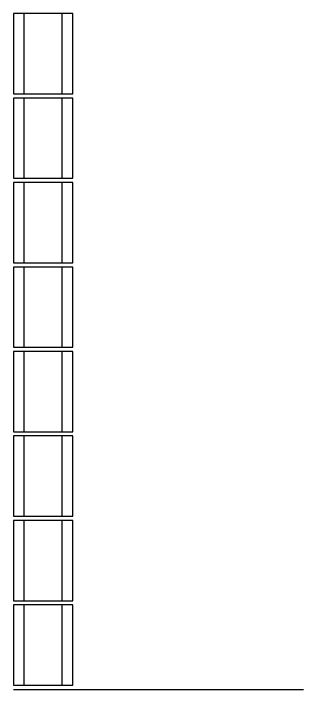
# Model space of a CAD drawing. Extents: x -1.9 to 86, y -1.6 to 61.
# Drawn here: x 64.546 to 65.917, y 49.874 to 53.074 of the extents above; entities that cross this region are included whole.
import ezdxf

# ---------------------------------------------------------------- set-up
doc = ezdxf.new("R2010")
doc.units = 0
doc.header["$MEASUREMENT"] = 0
doc.layers.add('PENA_03', color=3, linetype='CONTINUOUS')

msp = doc.modelspace()

# ---------------------------------------------------------------- linework, layer by layer
at = {"layer": 'PENA_03', "linetype": 'Continuous'}
for p, q in [((64.5962, 52.6941), (64.5962, 53.0741)), ((64.7762, 52.6941), (64.7762, 53.0741)), ((64.5962, 52.2941), (64.5962, 52.6741)), ((64.7762, 52.2941), (64.7762, 52.6741)), ((64.5962, 51.8941), (64.5962, 52.2741)), ((64.7762, 51.8941), (64.7762, 52.2741)), ((64.5962, 51.4941), (64.5962, 51.8741)), ((64.7762, 51.4941), (64.7762, 51.8741)), ((64.5962, 51.0941), (64.5962, 51.4741)), ((64.7762, 51.0941), (64.7762, 51.4741)), ((64.5962, 50.6941), (64.5962, 51.0741)), ((64.7762, 50.6941), (64.7762, 51.0741)), ((64.5962, 50.2941), (64.5962, 50.6741)), ((64.7762, 50.2941), (64.7762, 50.6741)), ((64.5962, 49.8941), (64.5962, 50.2741)), ((64.7762, 49.8941), (64.7762, 50.2741)), ((64.5462, 49.8741), (65.9168, 49.8741))]:
    msp.add_line(p, q, dxfattribs=at)
for points in [[(64.5462, 52.6941), (64.8262, 52.6941), (64.8262, 53.0741), (64.5462, 53.0741), (64.5462, 52.6941)], [(64.5462, 52.2941), (64.8262, 52.2941), (64.8262, 52.6741), (64.5462, 52.6741), (64.5462, 52.2941)], [(64.5462, 51.8941), (64.8262, 51.8941), (64.8262, 52.2741), (64.5462, 52.2741), (64.5462, 51.8941)], [(64.5462, 51.4941), (64.8262, 51.4941), (64.8262, 51.8741), (64.5462, 51.8741), (64.5462, 51.4941)], [(64.5462, 51.0941), (64.8262, 51.0941), (64.8262, 51.4741), (64.5462, 51.4741), (64.5462, 51.0941)], [(64.5462, 50.6941), (64.8262, 50.6941), (64.8262, 51.0741), (64.5462, 51.0741), (64.5462, 50.6941)], [(64.5462, 50.2941), (64.8262, 50.2941), (64.8262, 50.6741), (64.5462, 50.6741), (64.5462, 50.2941)], [(64.5462, 49.8941), (64.8262, 49.8941), (64.8262, 50.2741), (64.5462, 50.2741), (64.5462, 49.8941)]]:
    msp.add_lwpolyline(points, dxfattribs=at)

doc.saveas('drawing.dxf')
